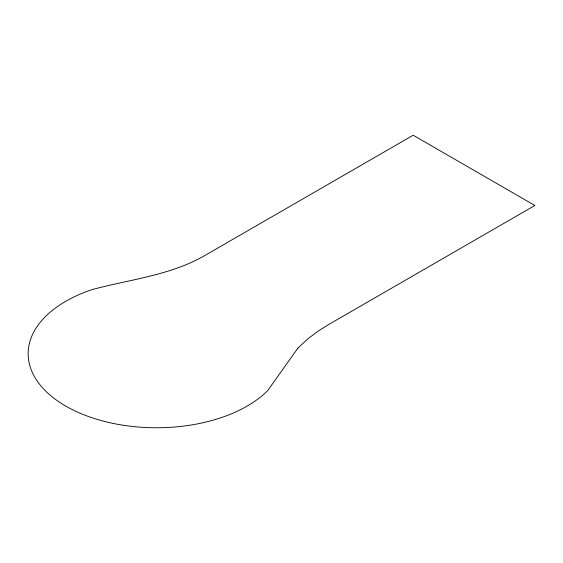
<?xml version="1.0" encoding="UTF-8"?>
<svg xmlns="http://www.w3.org/2000/svg" width="563" height="563" viewBox="0 0 563 563"><rect width="100%" height="100%" fill="white"/><g stroke="black" fill="none" stroke-linecap="round" stroke-linejoin="round"><path stroke-width="0.84" d="M297.918 348.096L267.58 390.729A128.315 74.077 0 0 1 65.73 406.071A128.315 74.077 0 0 1 92.304 289.537C130.834 279.213 172.109 275.18 206.952 254.293L413.179 135.233L534.85 205.474L328.623 324.541L317.821 331.347L307.877 338.827L297.918 348.096"/></g></svg>
